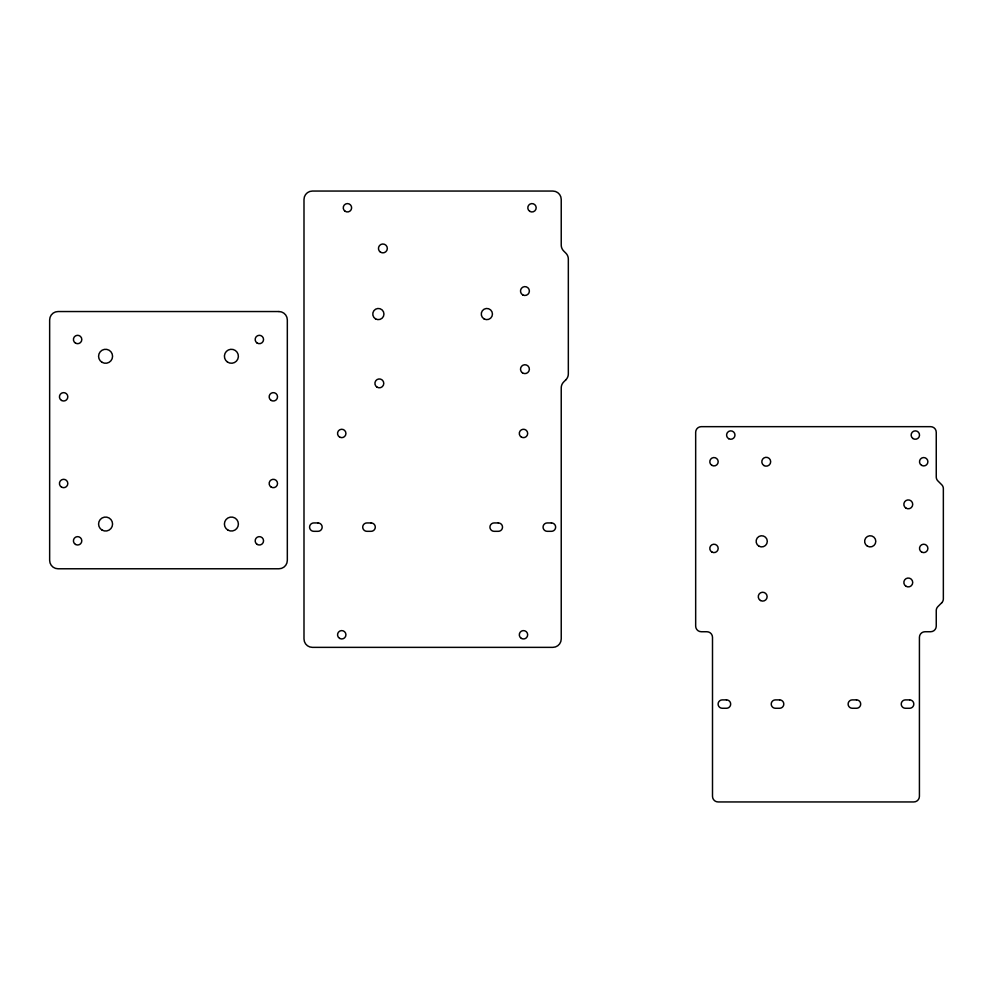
<?xml version="1.0" encoding="UTF-8"?>
<svg xmlns="http://www.w3.org/2000/svg" width="993" height="993" viewBox="0 0 993 993"><rect width="100%" height="100%" fill="white"/><g stroke="black" fill="none" stroke-linecap="round" stroke-linejoin="round"><path stroke-width="1.49" d="M565.873 379.785L563.689 381.97A8.391 8.391 0 0 0 561.231 387.903L561.231 638.971A8.391 8.391 0 0 1 552.84 647.362L312.373 647.362A8.391 8.391 0 0 1 303.995 638.971L303.995 199.444A8.391 8.391 0 0 1 312.373 191.053L552.84 191.053A8.391 8.391 0 0 1 561.231 199.444L561.231 245.06A8.391 8.391 0 0 0 563.689 250.993L565.873 253.178A8.391 8.391 0 0 1 568.331 259.111L568.331 373.852A8.391 8.391 0 0 1 565.873 379.785M941.712 602.788L937.889 606.624A5.598 5.598 0 0 0 936.25 610.571L936.25 626.149A5.598 5.598 0 0 1 930.652 631.734L925.004 631.734A5.598 5.598 0 0 0 919.419 637.332L919.419 796.349A5.598 5.598 0 0 1 913.821 801.947L718.1 801.947A5.598 5.598 0 0 1 712.502 796.349L712.502 637.332A5.598 5.598 0 0 0 706.904 631.734L701.257 631.734A5.598 5.598 0 0 1 695.671 626.149L695.671 432.265A5.598 5.598 0 0 1 701.257 426.667L930.652 426.667A5.598 5.598 0 0 1 936.25 432.265L936.25 476.95A5.598 5.598 0 0 0 937.889 480.91L941.712 484.733A5.598 5.598 0 0 1 943.35 488.693L943.35 598.841A5.598 5.598 0 0 1 941.712 602.788M278.934 311.541L58.041 311.541A8.391 8.391 0 0 0 49.65 319.92L49.65 560.387A8.391 8.391 0 0 0 58.041 568.778L278.934 568.778A8.391 8.391 0 0 0 287.325 560.387L287.325 319.92A8.391 8.391 0 0 0 278.934 311.541M317.971 522.939L313.776 522.939A4.195 4.195 0 0 0 309.58 527.122A4.195 4.195 0 0 0 313.776 531.317L317.971 531.317A4.195 4.195 0 0 0 322.166 527.122A4.195 4.195 0 0 0 317.971 522.939M371.097 522.939L366.901 522.939A4.195 4.195 0 0 0 362.706 527.122A4.195 4.195 0 0 0 366.901 531.317L371.097 531.317A4.195 4.195 0 0 0 375.292 527.122A4.195 4.195 0 0 0 371.097 522.939M498.325 522.939L494.129 522.939A4.195 4.195 0 0 0 489.934 527.122A4.195 4.195 0 0 0 494.129 531.317L498.325 531.317A4.195 4.195 0 0 0 502.52 527.122A4.195 4.195 0 0 0 498.325 522.939M551.45 522.939L547.255 522.939A4.195 4.195 0 0 0 543.059 527.122A4.195 4.195 0 0 0 547.255 531.317L551.45 531.317A4.195 4.195 0 0 0 555.646 527.122A4.195 4.195 0 0 0 551.45 522.939M726.479 699.891L722.283 699.891A4.195 4.195 0 0 0 718.1 704.087A4.195 4.195 0 0 0 722.283 708.27L726.479 708.27A4.195 4.195 0 0 0 730.674 704.087A4.195 4.195 0 0 0 726.479 699.891M779.604 699.891L775.409 699.891A4.195 4.195 0 0 0 771.226 704.087A4.195 4.195 0 0 0 775.409 708.27L779.604 708.27A4.195 4.195 0 0 0 783.8 704.087A4.195 4.195 0 0 0 779.604 699.891M856.5 699.891L852.304 699.891A4.195 4.195 0 0 0 848.109 704.087A4.195 4.195 0 0 0 852.304 708.27L856.5 708.27A4.195 4.195 0 0 0 860.695 704.087A4.195 4.195 0 0 0 856.5 699.891M909.625 699.891L905.43 699.891A4.195 4.195 0 0 0 901.234 704.087A4.195 4.195 0 0 0 905.43 708.27L909.625 708.27A4.195 4.195 0 0 0 913.821 704.087A4.195 4.195 0 0 0 909.625 699.891M339.643 638.412A4.195 4.195 0 0 0 345.936 634.775A4.195 4.195 0 0 0 339.643 631.151A4.195 4.195 0 0 0 339.643 638.412M521.387 638.412A4.195 4.195 0 0 0 527.68 634.775A4.195 4.195 0 0 0 521.387 631.151A4.195 4.195 0 0 0 521.387 638.412M521.387 437.094A4.195 4.195 0 0 0 527.68 433.457A4.195 4.195 0 0 0 521.387 429.82A4.195 4.195 0 0 0 521.387 437.094M339.643 437.094A4.195 4.195 0 0 0 345.936 433.457A4.195 4.195 0 0 0 339.643 429.82A4.195 4.195 0 0 0 339.643 437.094M906.063 586.317A4.444 4.444 0 0 0 912.728 582.469A4.444 4.444 0 0 0 906.063 578.621A4.444 4.444 0 0 0 906.063 586.317M764.027 465.58A4.444 4.444 0 0 0 770.68 461.733A4.444 4.444 0 0 0 764.027 457.885A4.444 4.444 0 0 0 764.027 465.58M906.063 508.193A4.444 4.444 0 0 0 912.728 504.345A4.444 4.444 0 0 0 906.063 500.497A4.444 4.444 0 0 0 906.063 508.193M760.477 600.517A4.444 4.444 0 0 0 767.13 596.681A4.444 4.444 0 0 0 760.477 592.833A4.444 4.444 0 0 0 760.477 600.517M711.894 465.369A4.195 4.195 0 0 0 718.187 461.733A4.195 4.195 0 0 0 711.894 458.108A4.195 4.195 0 0 0 711.894 465.369M921.603 465.369A4.195 4.195 0 0 0 927.896 461.733A4.195 4.195 0 0 0 921.603 458.108A4.195 4.195 0 0 0 921.603 465.369M921.603 552.046A4.195 4.195 0 0 0 927.896 548.409A4.195 4.195 0 0 0 921.603 544.785A4.195 4.195 0 0 0 921.603 552.046M711.894 552.046A4.195 4.195 0 0 0 718.187 548.409A4.195 4.195 0 0 0 711.894 544.785A4.195 4.195 0 0 0 711.894 552.046M728.688 438.695A4.195 4.195 0 0 0 734.981 435.058A4.195 4.195 0 0 0 728.688 431.421A4.195 4.195 0 0 0 728.688 438.695M912.977 438.534A4.195 4.195 0 0 0 919.518 435.356A4.195 4.195 0 0 0 913.498 431.285A4.195 4.195 0 0 0 912.977 438.534M867.41 546.175A5.598 5.598 0 0 0 875.801 541.334A5.598 5.598 0 0 0 867.41 536.493A5.598 5.598 0 0 0 867.41 546.175M758.913 546.175A5.598 5.598 0 0 0 767.304 541.334A5.598 5.598 0 0 0 758.913 536.493A5.598 5.598 0 0 0 758.913 546.175M345.092 211.248A4.195 4.195 0 0 0 351.621 208.071A4.195 4.195 0 0 0 345.614 203.999A4.195 4.195 0 0 0 345.092 211.248M529.89 211.41A4.195 4.195 0 0 0 536.183 207.773A4.195 4.195 0 0 0 529.89 204.148A4.195 4.195 0 0 0 529.89 211.41M484.063 318.902A5.598 5.598 0 0 0 492.454 314.049A5.598 5.598 0 0 0 484.063 309.208A5.598 5.598 0 0 0 484.063 318.902M375.565 318.902A5.598 5.598 0 0 0 383.956 314.049A5.598 5.598 0 0 0 375.565 309.208A5.598 5.598 0 0 0 375.565 318.902M522.455 372.847A4.444 4.444 0 0 0 529.368 369.483A4.444 4.444 0 0 0 523.001 365.176A4.444 4.444 0 0 0 522.455 372.847M380.406 252.11A4.444 4.444 0 0 0 387.32 248.746A4.444 4.444 0 0 0 380.952 244.439A4.444 4.444 0 0 0 380.406 252.11M522.715 294.884A4.444 4.444 0 0 0 529.381 291.048A4.444 4.444 0 0 0 522.715 287.2A4.444 4.444 0 0 0 522.715 294.884M377.129 387.22A4.444 4.444 0 0 0 383.782 383.372A4.444 4.444 0 0 0 377.129 379.525A4.444 4.444 0 0 0 377.129 387.22M61.529 487.129A4.195 4.195 0 0 0 67.822 483.504A4.195 4.195 0 0 0 61.529 479.867A4.195 4.195 0 0 0 61.529 487.129M271.238 487.129A4.195 4.195 0 0 0 277.531 483.504A4.195 4.195 0 0 0 271.238 479.867A4.195 4.195 0 0 0 271.238 487.129M271.238 400.452A4.195 4.195 0 0 0 277.531 396.815A4.195 4.195 0 0 0 271.238 393.191A4.195 4.195 0 0 0 271.238 400.452M61.529 400.452A4.195 4.195 0 0 0 67.822 396.815A4.195 4.195 0 0 0 61.529 393.191A4.195 4.195 0 0 0 61.529 400.452M75.518 343.131A4.195 4.195 0 0 0 81.811 339.494A4.195 4.195 0 0 0 75.518 335.87A4.195 4.195 0 0 0 75.518 343.131M257.013 342.97A4.195 4.195 0 0 0 263.542 339.792A4.195 4.195 0 0 0 257.522 335.721A4.195 4.195 0 0 0 257.013 342.97M257.261 544.449A4.195 4.195 0 0 0 263.555 540.825A4.195 4.195 0 0 0 257.261 537.188A4.195 4.195 0 0 0 257.261 544.449M75.518 544.449A4.195 4.195 0 0 0 81.811 540.825A4.195 4.195 0 0 0 75.518 537.188A4.195 4.195 0 0 0 75.518 544.449M102.08 362.333A6.988 6.988 0 0 0 112.569 356.276A6.988 6.988 0 0 0 102.08 350.219A6.988 6.988 0 0 0 102.08 362.333M227.484 362.06A6.988 6.988 0 0 0 238.37 356.772A6.988 6.988 0 0 0 228.34 349.983A6.988 6.988 0 0 0 227.484 362.06M227.906 530.101A6.988 6.988 0 0 0 238.394 524.043A6.988 6.988 0 0 0 227.906 517.986A6.988 6.988 0 0 0 227.906 530.101M102.08 530.101A6.988 6.988 0 0 0 112.569 524.043A6.988 6.988 0 0 0 102.08 517.986A6.988 6.988 0 0 0 102.08 530.101"/></g></svg>
